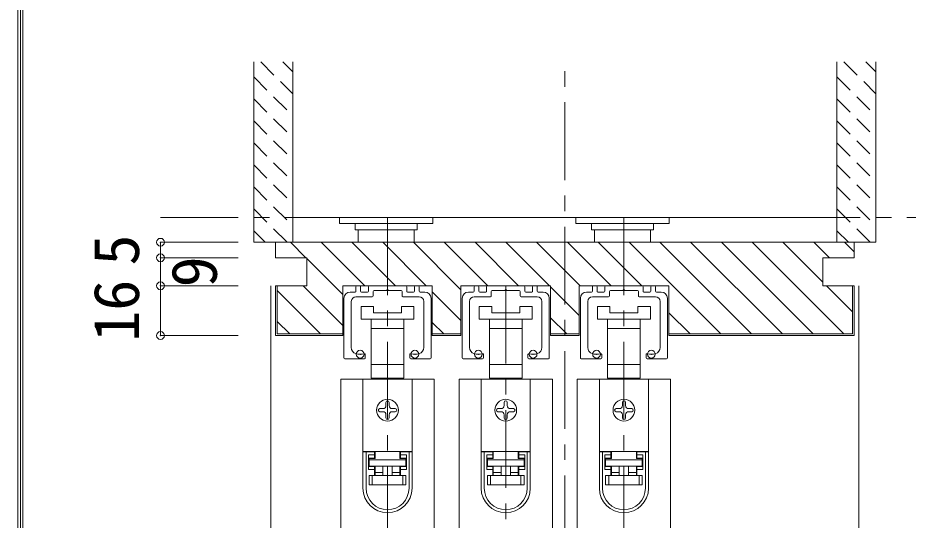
# Model space of a CAD drawing. Units: millimetres, scale not verified. Extents: x -957 to 993, y -689 to 708.
# Drawn here: x -957.2 to -671, y -79.3 to 82.2 of the extents above; entities that cross this region are included whole.
import ezdxf
from ezdxf.enums import TextEntityAlignment as Align

# ---------------------------------------------------------------- set-up
doc = ezdxf.new("R2010")
doc.units = ezdxf.units.MM
doc.header["$LTSCALE"] = 5
doc.header["$PDMODE"] = 32
doc.header["$PDSIZE"] = 2.5
doc.linetypes.add('CHAIN1', pattern=[8, 5, -1, 1, -1])
doc.linetypes.add('DASHED1', pattern=[1.8, 1.2, -0.6])
doc.layers.add('0-B_寸法', color=7, linetype='Continuous', lineweight=9)
doc.layers.add('F-1_枠', color=6, linetype='Continuous', lineweight=9)
doc.styles.add('ＭＳ ゴシック', font='')
doc.styles.get('ＭＳ ゴシック').set_extended_font_data('MS Gothic')

# ---------------------------------------------------------------- blocks, each defined once
blk = doc.blocks.new('01')
at = {"layer": '0-B_寸法'}
for p, q in [((-10.15, 6.02), (-10.15, 7.42)), ((-8.95, 7.72), (-9.85, 7.72)), ((-8.65, 6.02), (-8.65, 7.42)), ((-6.15, 7.42), (-6.15, 6.02)), ((-5.85, 7.72), (5.85, 7.72)), ((-4.65, 4.52), (-4.65, 5.92)), ((-4.35, 6.22), (-0.3, 6.22)), ((0, 6.52), (-0.3, 6.22)), ((0, 6.52), (0.3, 6.22)), ((4.35, 6.22), (0.3, 6.22)), ((4.65, 4.52), (4.65, 5.92)), ((6.15, 7.42), (6.15, 6.02)), ((8.65, 6.02), (8.65, 7.42)), ((8.95, 7.72), (9.85, 7.72)), ((10.15, 6.02), (10.15, 7.42)), ((-14, 3.72), (-14, -15.48)), ((-12, 5.72), (-10.45, 5.72)), ((-10.15, 4.22), (-4.95, 4.22)), ((-6.45, 5.72), (-8.35, 5.72)), ((10.15, 4.22), (4.95, 4.22)), ((6.45, 5.72), (8.35, 5.72)), ((12, 5.72), (10.45, 5.72)), ((14, 3.72), (14, -15.48)), ((-11.65, 2.72), (-11.65, -12.157)), ((11.65, 2.72), (11.65, -12.157)), ((-13.7, -15.78), (-7.45, -15.78)), ((-7.15, -15.48), (-7.15, -14.405)), ((7.15, -15.48), (7.15, -14.405)), ((13.7, -15.78), (7.45, -15.78))]:
    blk.add_line(p, q, dxfattribs=at)
for centre, radius, start, end in [((-10.45, 6.02), 0.3, 270, 0), ((-9.85, 7.42), 0.3, 90, 180), ((-8.95, 7.42), 0.3, 0, 90), ((-8.35, 6.02), 0.3, 180, 270), ((-6.45, 6.02), 0.3, 270, 0), ((-5.85, 7.42), 0.3, 90, 180), ((-4.35, 5.92), 0.3, 90, 180), ((4.35, 5.92), 0.3, 0, 90), ((5.85, 7.42), 0.3, 0, 90), ((6.45, 6.02), 0.3, 180, 270), ((8.35, 6.02), 0.3, 270, 0), ((8.95, 7.42), 0.3, 90, 180), ((9.85, 7.42), 0.3, 0, 90), ((10.45, 6.02), 0.3, 180, 270), ((-12, 3.72), 2, 90, 180), ((-10.15, 2.72), 1.5, 90, 180), ((-4.95, 4.52), 0.3, 270, 0), ((4.95, 4.52), 0.3, 180, 270), ((10.15, 2.72), 1.5, 0, 90), ((12, 3.72), 2, 0, 90), ((-9.65, -12.157), 2, 180, 253.54075), ((-8.8, -9.28), 5, 253.54075, 284.75682), ((-7.45, -14.405), 0.3, 0, 104.75682), ((7.45, -14.405), 0.3, 75.24318, 180), ((8.8, -9.28), 5, 255.24318, 286.45925), ((9.65, -12.157), 2, 286.45925, 0), ((-13.7, -15.48), 0.3, 180, 270), ((-7.45, -15.48), 0.3, 270, 0), ((7.45, -15.48), 0.3, 180, 270), ((13.7, -15.48), 0.3, 270, 0)]:
    blk.add_arc(centre, radius, start, end, dxfattribs=at)
for p in [(-8.8, -14.28), (8.8, -14.28)]:
    blk.add_point(p, dxfattribs=at)

msp = doc.modelspace()

# ---------------------------------------------------------------- linework, layer by layer
at = {"layer": '0-B_寸法'}
for p, q in [((-881.344, 68.058), (-881.344, 10.058)), ((-868.844, 68.058), (-868.844, 10.058)), ((-693.844, 68.058), (-693.844, 10.058)), ((-681.344, 68.058), (-681.344, 10.058)), ((-693.844, 18.058), (-868.844, 18.058)), ((-853.802, 18.058), (-853.802, 16.058)), ((-777.802, 18.058), (-777.802, 16.058)), ((-848.802, 16.058), (-848.802, 14.058)), ((-828.802, 16.058), (-828.802, 14.058)), ((-772.802, 16.058), (-772.802, 14.058)), ((-752.802, 16.058), (-752.802, 14.058)), ((-828.802, 14.058), (-848.802, 14.058)), ((-847.802, 10.058), (-847.802, 14.058)), ((-829.802, 14.058), (-829.802, 10.058)), ((-752.802, 14.058), (-772.802, 14.058)), ((-771.802, 10.058), (-771.802, 14.058)), ((-753.802, 14.058), (-753.802, 10.058)), ((-881.344, 10.058), (-868.844, 10.058)), ((-874.344, 10.058), (-875.844, 10.058)), ((-874.344, 5.058), (-874.344, 10.058)), ((-864.596, 5.058), (-869.596, 10.058)), ((-845.696, -3.942), (-859.696, 10.058)), ((-835.797, -3.942), (-849.797, 10.058)), ((-825.897, -3.942), (-839.897, 10.058)), ((-814.744, -5.196), (-829.998, 10.058)), ((-806.098, -3.942), (-820.098, 10.058)), ((-796.199, -3.942), (-810.199, 10.058)), ((-786.299, -3.942), (-800.299, 10.058)), ((-776.4, -3.942), (-790.4, 10.058)), ((-766.5, -3.942), (-780.5, 10.058)), ((-756.601, -3.942), (-770.601, 10.058)), ((-731.201, -19.442), (-760.701, 10.058)), ((-721.302, -19.442), (-750.802, 10.058)), ((-711.402, -19.442), (-740.902, 10.058)), ((-701.503, -19.442), (-731.003, 10.058)), ((-691.603, -19.442), (-721.103, 10.058)), ((-698.344, -2.802), (-711.204, 10.058)), ((-696.304, 5.058), (-701.304, 10.058)), ((-693.844, 10.058), (-681.344, 10.058)), ((-688.344, 6.997), (-691.405, 10.058)), ((-686.844, 10.058), (-688.344, 10.058)), ((-852.744, -6.794), (-864.344, 4.806)), ((-875.844, -204.442), (-875.844, -3.942)), ((-873.844, -3.942), (-873.844, -19.442)), ((-859.895, -19.442), (-873.844, -5.493)), ((-852.744, -16.694), (-865.495, -3.942)), ((-823.944, -3.942), (-852.744, -3.942)), ((-852.744, -19.942), (-852.744, -3.942)), ((-785.944, -3.942), (-814.744, -3.942)), ((-814.744, -19.942), (-814.744, -3.942)), ((-785.944, -19.942), (-785.944, -3.942)), ((-776.744, -13.498), (-785.944, -4.298)), ((-747.944, -3.942), (-776.744, -3.942)), ((-776.744, -19.942), (-776.744, -3.942)), ((-747.944, -19.942), (-747.944, -3.942)), ((-688.844, -12.302), (-697.204, -3.942)), ((-688.844, -3.942), (-688.844, -19.442)), ((-688.344, -3.942), (-688.344, -19.942)), ((-686.844, -204.442), (-686.844, -3.942)), ((-814.744, -15.096), (-823.944, -5.896)), ((-846.844, -14.642), (-846.844, -10.642)), ((-846.844, -10.642), (-842.844, -10.642)), ((-842.844, -10.642), (-842.844, -12.642)), ((-833.844, -10.642), (-829.844, -10.642)), ((-833.844, -12.642), (-833.844, -10.642)), ((-829.844, -10.642), (-829.844, -14.642)), ((-808.844, -14.642), (-808.844, -10.642)), ((-808.844, -10.642), (-804.844, -10.642)), ((-804.844, -10.642), (-804.844, -12.642)), ((-795.844, -10.642), (-791.844, -10.642)), ((-795.844, -12.642), (-795.844, -10.642)), ((-791.844, -10.642), (-791.844, -14.642)), ((-770.844, -14.642), (-770.844, -10.642)), ((-770.844, -10.642), (-766.844, -10.642)), ((-766.844, -10.642), (-766.844, -12.642)), ((-757.844, -10.642), (-753.844, -10.642)), ((-757.844, -12.642), (-757.844, -10.642)), ((-753.844, -10.642), (-753.844, -14.642)), ((-842.844, -12.642), (-833.844, -12.642)), ((-804.844, -12.642), (-795.844, -12.642)), ((-780.698, -19.442), (-785.944, -14.196)), ((-766.844, -12.642), (-757.844, -12.642)), ((-741.101, -19.442), (-747.944, -12.599)), ((-869.794, -19.442), (-873.844, -15.393)), ((-838.344, -14.642), (-846.844, -14.642)), ((-843.594, -17.642), (-843.594, -14.642)), ((-829.844, -14.642), (-838.344, -14.642)), ((-833.094, -14.642), (-833.094, -17.642)), ((-820.297, -19.442), (-823.944, -15.795)), ((-800.344, -14.642), (-808.844, -14.642)), ((-805.594, -17.642), (-805.594, -14.642)), ((-791.844, -14.642), (-800.344, -14.642)), ((-795.094, -14.642), (-795.094, -17.642)), ((-762.344, -14.642), (-770.844, -14.642)), ((-767.594, -17.642), (-767.594, -14.642)), ((-753.844, -14.642), (-762.344, -14.642)), ((-757.094, -14.642), (-757.094, -17.642)), ((-874.344, -19.942), (-852.744, -19.942)), ((-873.844, -19.442), (-852.744, -19.442)), ((-838.344, -17.642), (-843.594, -17.642)), ((-843.594, -29.242), (-843.594, -17.642)), ((-833.094, -17.642), (-838.344, -17.642)), ((-833.094, -17.642), (-833.094, -29.242)), ((-814.744, -19.442), (-823.944, -19.442)), ((-800.344, -17.642), (-805.594, -17.642)), ((-805.594, -29.242), (-805.594, -17.642)), ((-795.094, -17.642), (-800.344, -17.642)), ((-795.094, -17.642), (-795.094, -29.242)), ((-776.744, -19.442), (-785.944, -19.442)), ((-776.744, -19.942), (-785.944, -19.942)), ((-762.344, -17.642), (-767.594, -17.642)), ((-767.594, -29.242), (-767.594, -17.642)), ((-757.094, -17.642), (-762.344, -17.642)), ((-757.094, -17.642), (-757.094, -29.242)), ((-688.844, -19.442), (-747.944, -19.442)), ((-688.344, -19.942), (-747.944, -19.942)), ((-843.594, -33.642), (-843.594, -29.242)), ((-843.594, -29.242), (-838.344, -29.242)), ((-838.344, -29.242), (-833.094, -29.242)), ((-833.094, -29.242), (-833.094, -33.642)), ((-805.594, -33.642), (-805.594, -29.242)), ((-805.594, -29.242), (-800.344, -29.242)), ((-800.344, -29.242), (-795.094, -29.242)), ((-795.094, -29.242), (-795.094, -33.642)), ((-767.594, -33.642), (-767.594, -29.242)), ((-767.594, -29.242), (-762.344, -29.242)), ((-762.344, -29.242), (-757.094, -29.242)), ((-757.094, -29.242), (-757.094, -33.642)), ((-853.344, -33.942), (-853.344, -204.442)), ((-823.344, -33.942), (-853.344, -33.942)), ((-846.244, -33.942), (-846.244, -57.242)), ((-846.244, -33.942), (-830.444, -33.942)), ((-842.344, -33.642), (-843.594, -33.642)), ((-842.344, -33.942), (-842.344, -33.642)), ((-833.094, -33.642), (-834.344, -33.642)), ((-830.444, -33.942), (-830.444, -57.242)), ((-823.344, -33.942), (-823.344, -153.942)), ((-815.344, -33.942), (-815.344, -153.942)), ((-785.344, -33.942), (-815.344, -33.942)), ((-808.244, -33.942), (-808.244, -57.242)), ((-808.244, -33.942), (-792.444, -33.942)), ((-804.344, -33.642), (-805.594, -33.642)), ((-804.344, -33.942), (-804.344, -33.642)), ((-795.094, -33.642), (-796.344, -33.642)), ((-792.444, -33.942), (-792.444, -57.242)), ((-785.344, -33.942), (-785.344, -86.246)), ((-777.344, -33.942), (-777.344, -86.246)), ((-747.344, -33.942), (-777.344, -33.942)), ((-770.244, -33.942), (-770.244, -57.242)), ((-770.244, -33.942), (-754.444, -33.942)), ((-766.344, -33.642), (-767.594, -33.642)), ((-766.344, -33.942), (-766.344, -33.642)), ((-757.094, -33.642), (-758.344, -33.642)), ((-754.444, -33.942), (-754.444, -57.242)), ((-747.344, -33.942), (-747.344, -204.442)), ((-838.844, -42.442), (-838.844, -41.442)), ((-837.844, -41.442), (-837.844, -42.442)), ((-800.844, -42.442), (-800.844, -41.442)), ((-799.844, -41.442), (-799.844, -42.442)), ((-762.844, -42.442), (-762.844, -41.442)), ((-761.844, -41.442), (-761.844, -42.442)), ((-840.844, -43.442), (-839.844, -43.442)), ((-839.844, -44.442), (-840.844, -44.442)), ((-838.844, -46.442), (-838.844, -45.442)), ((-837.844, -45.442), (-837.844, -46.442)), ((-836.844, -43.442), (-835.844, -43.442)), ((-835.844, -44.442), (-836.844, -44.442)), ((-802.844, -43.442), (-801.844, -43.442)), ((-801.844, -44.442), (-802.844, -44.442)), ((-800.844, -46.442), (-800.844, -45.442)), ((-799.844, -45.442), (-799.844, -46.442)), ((-798.844, -43.442), (-797.844, -43.442)), ((-797.844, -44.442), (-798.844, -44.442)), ((-764.844, -43.442), (-763.844, -43.442)), ((-763.844, -44.442), (-764.844, -44.442)), ((-762.844, -46.442), (-762.844, -45.442)), ((-761.844, -45.442), (-761.844, -46.442)), ((-760.844, -43.442), (-759.844, -43.442)), ((-759.844, -44.442), (-760.844, -44.442)), ((-846.244, -57.242), (-846.244, -57.342)), ((-846.244, -57.242), (-830.444, -57.242)), ((-843.244, -57.242), (-843.244, -57.342)), ((-842.344, -57.242), (-842.344, -59.442)), ((-834.344, -59.442), (-834.344, -57.242)), ((-833.444, -57.342), (-833.444, -57.242)), ((-830.444, -57.242), (-830.444, -57.342)), ((-808.244, -57.242), (-808.244, -57.342)), ((-808.244, -57.242), (-792.444, -57.242)), ((-805.244, -57.242), (-805.244, -57.342)), ((-804.344, -57.242), (-804.344, -59.442)), ((-796.344, -59.442), (-796.344, -57.242)), ((-795.444, -57.342), (-795.444, -57.242)), ((-792.444, -57.242), (-792.444, -57.342)), ((-770.244, -57.242), (-770.244, -57.342)), ((-770.244, -57.242), (-754.444, -57.242)), ((-767.244, -57.242), (-767.244, -57.342)), ((-766.344, -57.242), (-766.344, -59.442)), ((-758.344, -59.442), (-758.344, -57.242)), ((-757.444, -57.342), (-757.444, -57.242)), ((-754.444, -57.242), (-754.444, -57.342)), ((-846.244, -69.042), (-846.244, -57.342)), ((-845.244, -57.342), (-842.544, -57.342)), ((-844.444, -63.042), (-844.444, -58.342)), ((-842.544, -58.342), (-844.444, -58.342)), ((-844.244, -59.442), (-842.344, -59.442)), ((-844.244, -59.942), (-844.244, -59.442)), ((-842.544, -58.342), (-842.544, -57.342)), ((-834.344, -59.442), (-832.444, -59.442)), ((-834.144, -57.342), (-834.144, -58.342)), ((-834.144, -57.342), (-831.444, -57.342)), ((-832.244, -58.342), (-834.144, -58.342)), ((-834.144, -58.342), (-834.144, -59.342)), ((-834.144, -59.342), (-832.244, -59.342)), ((-832.444, -59.442), (-832.444, -59.942)), ((-832.244, -58.342), (-832.244, -63.042)), ((-831.444, -69.042), (-831.444, -57.342)), ((-831.444, -57.342), (-830.444, -57.342)), ((-830.444, -57.342), (-830.444, -69.042)), ((-808.244, -69.042), (-808.244, -57.342)), ((-807.244, -57.342), (-804.544, -57.342)), ((-806.444, -63.042), (-806.444, -58.342)), ((-804.544, -58.342), (-806.444, -58.342)), ((-806.244, -59.442), (-804.344, -59.442)), ((-806.244, -59.942), (-806.244, -59.442)), ((-804.544, -58.342), (-804.544, -57.342)), ((-796.344, -59.442), (-794.444, -59.442)), ((-796.144, -57.342), (-796.144, -58.342)), ((-796.144, -57.342), (-793.444, -57.342)), ((-794.244, -58.342), (-796.144, -58.342)), ((-796.144, -58.342), (-796.144, -59.342)), ((-796.144, -59.342), (-794.244, -59.342)), ((-794.444, -59.442), (-794.444, -59.942)), ((-794.244, -58.342), (-794.244, -63.042)), ((-793.444, -69.042), (-793.444, -57.342)), ((-793.444, -57.342), (-792.444, -57.342)), ((-792.444, -57.342), (-792.444, -69.042)), ((-770.244, -69.042), (-770.244, -57.342)), ((-769.244, -57.342), (-766.544, -57.342)), ((-768.444, -63.042), (-768.444, -58.342)), ((-766.544, -58.342), (-768.444, -58.342)), ((-768.244, -59.442), (-766.344, -59.442)), ((-768.244, -59.942), (-768.244, -59.442)), ((-766.544, -58.342), (-766.544, -57.342)), ((-758.344, -59.442), (-756.444, -59.442)), ((-758.144, -57.342), (-758.144, -58.342)), ((-758.144, -57.342), (-755.444, -57.342)), ((-756.244, -58.342), (-758.144, -58.342)), ((-758.144, -58.342), (-758.144, -59.342)), ((-758.144, -59.342), (-756.244, -59.342)), ((-756.444, -59.442), (-756.444, -59.942)), ((-756.244, -58.342), (-756.244, -63.042)), ((-755.444, -69.042), (-755.444, -57.342)), ((-755.444, -57.342), (-754.444, -57.342)), ((-754.444, -57.342), (-754.444, -69.042)), ((-842.544, -62.042), (-844.444, -62.042)), ((-842.544, -63.042), (-842.544, -62.042)), ((-842.344, -61.942), (-842.344, -63.942)), ((-839.844, -61.942), (-839.844, -64.942)), ((-836.844, -61.942), (-836.844, -64.942)), ((-834.344, -63.942), (-834.344, -61.942)), ((-804.544, -62.042), (-806.444, -62.042)), ((-804.544, -63.042), (-804.544, -62.042)), ((-804.344, -61.942), (-804.344, -63.942)), ((-801.844, -61.942), (-801.844, -64.942)), ((-798.844, -61.942), (-798.844, -64.942)), ((-796.344, -63.942), (-796.344, -61.942)), ((-766.544, -62.042), (-768.444, -62.042)), ((-766.544, -63.042), (-766.544, -62.042)), ((-766.344, -61.942), (-766.344, -63.942)), ((-763.844, -61.942), (-763.844, -64.942)), ((-760.844, -61.942), (-760.844, -64.942)), ((-758.344, -63.942), (-758.344, -61.942)), ((-844.444, -63.042), (-842.544, -63.042)), ((-844.244, -64.942), (-844.244, -67.942)), ((-843.244, -64.942), (-844.244, -64.942)), ((-843.244, -67.942), (-843.244, -64.942)), ((-833.444, -64.942), (-843.244, -64.942)), ((-842.544, -64.942), (-842.544, -63.042)), ((-834.344, -63.942), (-836.844, -63.942)), ((-834.344, -64.942), (-834.344, -63.942)), ((-834.144, -63.042), (-832.244, -63.042)), ((-834.144, -63.042), (-834.144, -64.942)), ((-833.444, -64.942), (-833.444, -67.942)), ((-832.444, -64.942), (-833.444, -64.942)), ((-832.444, -67.942), (-832.444, -64.942)), ((-806.444, -63.042), (-804.544, -63.042)), ((-806.244, -64.942), (-806.244, -67.942)), ((-805.244, -64.942), (-806.244, -64.942)), ((-805.244, -67.942), (-805.244, -64.942)), ((-795.444, -64.942), (-805.244, -64.942)), ((-804.544, -64.942), (-804.544, -63.042)), ((-796.344, -63.942), (-798.844, -63.942)), ((-796.344, -64.942), (-796.344, -63.942)), ((-796.144, -63.042), (-794.244, -63.042)), ((-796.144, -63.042), (-796.144, -64.942)), ((-795.444, -64.942), (-795.444, -67.942)), ((-794.444, -64.942), (-795.444, -64.942)), ((-794.444, -67.942), (-794.444, -64.942)), ((-768.444, -63.042), (-766.544, -63.042)), ((-768.244, -64.942), (-768.244, -67.942)), ((-767.244, -64.942), (-768.244, -64.942)), ((-767.244, -67.942), (-767.244, -64.942)), ((-757.444, -64.942), (-767.244, -64.942)), ((-766.544, -64.942), (-766.544, -63.042)), ((-758.344, -63.942), (-760.844, -63.942)), ((-758.344, -64.942), (-758.344, -63.942)), ((-758.144, -63.042), (-756.244, -63.042)), ((-758.144, -63.042), (-758.144, -64.942)), ((-757.444, -64.942), (-757.444, -67.942)), ((-756.444, -64.942), (-757.444, -64.942)), ((-756.444, -67.942), (-756.444, -64.942)), ((-844.244, -67.942), (-843.244, -67.942)), ((-843.244, -67.942), (-833.444, -67.942)), ((-833.444, -67.942), (-832.444, -67.942)), ((-806.244, -67.942), (-805.244, -67.942)), ((-805.244, -67.942), (-795.444, -67.942)), ((-795.444, -67.942), (-794.444, -67.942)), ((-768.244, -67.942), (-767.244, -67.942)), ((-767.244, -67.942), (-757.444, -67.942)), ((-757.444, -67.942), (-756.444, -67.942))]:
    msp.add_line(p, q, dxfattribs=at)
at = {"layer": '0-B_寸法', "linetype": 'DASHED1'}
for p, q in [((-879.126, 68.058), (-868.844, 57.776)), ((-872.055, 68.058), (-868.844, 64.847)), ((-691.626, 68.058), (-681.344, 57.776)), ((-684.555, 68.058), (-681.344, 64.847)), ((-881.344, 63.205), (-868.844, 50.705)), ((-693.844, 63.205), (-681.344, 50.705)), ((-881.344, 56.134), (-868.844, 43.634)), ((-693.844, 56.134), (-681.344, 43.634)), ((-881.344, 49.062), (-868.844, 36.562)), ((-693.844, 49.062), (-681.344, 36.562)), ((-881.344, 41.991), (-868.844, 29.491)), ((-693.844, 41.991), (-681.344, 29.491)), ((-881.344, 34.92), (-868.844, 22.42)), ((-693.844, 34.92), (-681.344, 22.42)), ((-881.344, 27.849), (-868.844, 15.349)), ((-693.844, 27.849), (-681.344, 15.349)), ((-881.344, 20.778), (-870.623, 10.058)), ((-693.844, 20.778), (-683.123, 10.058)), ((-881.344, 13.707), (-877.694, 10.058)), ((-693.844, 13.707), (-690.194, 10.058))]:
    msp.add_line(p, q, dxfattribs=at)
at = {"layer": '0-B_寸法', "linetype": 'CHAIN1'}
for p, q in [((-781.344, -449.942), (-781.344, 68.058)), ((-911.344, 18.058), (-509.029, 18.058)), ((-838.344, 18.058), (-838.344, -439.942)), ((-762.344, 18.058), (-762.344, -439.942)), ((-800.344, -3.942), (-800.344, -439.942))]:
    msp.add_line(p, q, dxfattribs=at)
at = {"layer": '0-B_寸法', "color": 4}
for p, q in [((-911.344, 10.058), (-911.344, 5.058)), ((-911.344, 10.058), (-886.344, 10.058)), ((-911.344, 5.058), (-886.344, 5.058)), ((-911.344, 5.058), (-911.344, -3.942)), ((-911.344, -3.942), (-886.344, -3.942)), ((-911.344, -3.942), (-911.344, -19.942)), ((-911.344, -19.942), (-886.344, -19.942))]:
    msp.add_line(p, q, dxfattribs=at)
at = {"layer": '0-B_寸法'}
for points in [[(-823.802, 18.058), (-823.802, 16.058), (-853.802, 16.058)], [(-747.802, 18.058), (-747.802, 16.058), (-777.802, 16.058)], [(-874.344, 10.058), (-688.344, 10.058), (-688.344, 5.058), (-698.344, 5.058), (-698.344, -3.942), (-688.344, -3.942)], [(-874.344, 5.058), (-864.344, 5.058), (-864.344, -3.942), (-874.344, -3.942), (-874.344, -19.942)], [(-814.744, -19.942), (-823.944, -19.942), (-823.944, -3.942)], [(-842.344, -33.642), (-834.344, -33.642), (-834.344, -33.942)], [(-804.344, -33.642), (-796.344, -33.642), (-796.344, -33.942)], [(-766.344, -33.642), (-758.344, -33.642), (-758.344, -33.942)], [(-846.244, -57.342), (-845.244, -57.342), (-845.244, -69.042)], [(-844.444, -59.342), (-842.544, -59.342), (-842.544, -58.342)], [(-808.244, -57.342), (-807.244, -57.342), (-807.244, -69.042)], [(-806.444, -59.342), (-804.544, -59.342), (-804.544, -58.342)], [(-770.244, -57.342), (-769.244, -57.342), (-769.244, -69.042)], [(-768.444, -59.342), (-766.544, -59.342), (-766.544, -58.342)], [(-832.244, -62.042), (-834.144, -62.042), (-834.144, -63.042)], [(-794.244, -62.042), (-796.144, -62.042), (-796.144, -63.042)], [(-756.244, -62.042), (-758.144, -62.042), (-758.144, -63.042)], [(-839.844, -63.942), (-842.344, -63.942), (-842.344, -64.942)], [(-801.844, -63.942), (-804.344, -63.942), (-804.344, -64.942)], [(-763.844, -63.942), (-766.344, -63.942), (-766.344, -64.942)]]:
    msp.add_lwpolyline(points, dxfattribs=at)
for points in [[(-844.244, -61.942), (-832.444, -61.942), (-832.444, -59.942), (-844.244, -59.942)], [(-806.244, -61.942), (-794.444, -61.942), (-794.444, -59.942), (-806.244, -59.942)], [(-768.244, -61.942), (-756.444, -61.942), (-756.444, -59.942), (-768.244, -59.942)]]:
    msp.add_lwpolyline(points, close=True, dxfattribs=at)
for centre in [(-838.344, -43.942), (-800.344, -43.942), (-762.344, -43.942)]:
    msp.add_circle(centre, 3.5, dxfattribs=at)
for centre, radius, start, end in [((-839.844, -42.442), 1, 270, 0), ((-838.344, -41.442), 0.5, 90, 180), ((-838.344, -41.442), 0.5, 0, 90), ((-836.844, -42.442), 1, 180, 270), ((-801.844, -42.442), 1, 270, 0), ((-800.344, -41.442), 0.5, 90, 180), ((-800.344, -41.442), 0.5, 0, 90), ((-798.844, -42.442), 1, 180, 270), ((-763.844, -42.442), 1, 270, 0), ((-762.344, -41.442), 0.5, 90, 180), ((-762.344, -41.442), 0.5, 0, 90), ((-760.844, -42.442), 1, 180, 270), ((-840.844, -43.942), 0.5, 90, 180), ((-840.844, -43.942), 0.5, 180, 270), ((-839.844, -45.442), 1, 0, 90), ((-836.844, -45.442), 1, 90, 180), ((-835.844, -43.942), 0.5, 0, 90), ((-835.844, -43.942), 0.5, 270, 0), ((-802.844, -43.942), 0.5, 90, 180), ((-802.844, -43.942), 0.5, 180, 270), ((-801.844, -45.442), 1, 0, 90), ((-798.844, -45.442), 1, 90, 180), ((-797.844, -43.942), 0.5, 0, 90), ((-797.844, -43.942), 0.5, 270, 0), ((-764.844, -43.942), 0.5, 90, 180), ((-764.844, -43.942), 0.5, 180, 270), ((-763.844, -45.442), 1, 0, 90), ((-760.844, -45.442), 1, 90, 180), ((-759.844, -43.942), 0.5, 0, 90), ((-759.844, -43.942), 0.5, 270, 0), ((-838.344, -46.442), 0.5, 180, 270), ((-838.344, -46.442), 0.5, 270, 0), ((-800.344, -46.442), 0.5, 180, 270), ((-800.344, -46.442), 0.5, 270, 0), ((-762.344, -46.442), 0.5, 180, 270), ((-762.344, -46.442), 0.5, 270, 0), ((-838.344, -69.042), 7.9, 180, 0), ((-838.344, -69.042), 6.9, 180, 0), ((-800.344, -69.042), 7.9, 180, 0), ((-800.344, -69.042), 6.9, 180, 0), ((-762.344, -69.042), 7.9, 180, 0), ((-762.344, -69.042), 6.9, 180, 0)]:
    msp.add_arc(centre, radius, start, end, dxfattribs=at)
for p in [(-911.344, 10.058), (-911.344, 5.058), (-911.344, -3.942), (-911.344, -19.942)]:
    msp.add_point(p, dxfattribs=at)
at = {"layer": 'F-1_枠'}
for p, q in [((-957.218, 707.602), (-957.218, -689.065)), ((-956.385, 707.602), (-956.385, -689.065)), ((-955.551, 707.602), (-955.551, -689.065))]:
    msp.add_line(p, q, dxfattribs=at)

# ---------------------------------------------------------------- block references
at = {"layer": '0-B_寸法'}
for p in [(-838.344, -11.662), (-800.344, -11.662), (-762.344, -11.662)]:
    msp.add_blockref('01', p, dxfattribs=at)

# ---------------------------------------------------------------- texts
at = {"layer": '0-B_寸法', "style": 'ＭＳ ゴシック'}
for s, p in [('5', (-913.844, 2.558)), ('9', (-888.822, -4.442)), ('16', (-913.844, -21.942))]:
    msp.add_text(s, height=14.66, rotation=90, dxfattribs=at).set_placement(p, align=Align.BOTTOM_LEFT)

doc.saveas('drawing.dxf')
